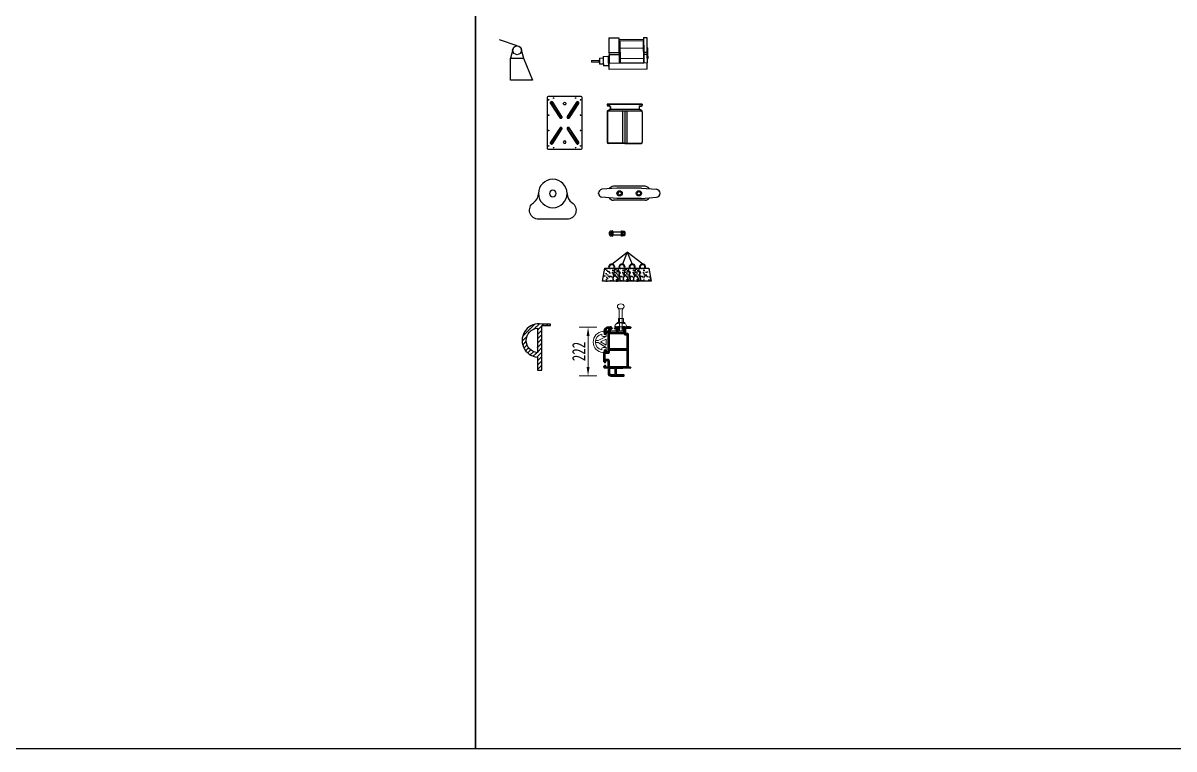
# Model space of a CAD drawing. Extents: x 36536 to 256213, y 18389 to 106449.
# Drawn here: x 151337 to 177556, y 73703 to 90246 of the extents above; entities that cross this region are included whole.
import ezdxf

# ---------------------------------------------------------------- set-up
doc = ezdxf.new("R2010")
doc.units = 0
doc.header["$LTSCALE"] = 1000
doc.header["$MEASUREMENT"] = 0
for name, color, linetype in [('00-园建', 4, 'Continuous'), ('W-_ANTICOLLISION防撞措施', 6, 'Continuous'), ('W-FLOAT_BOWL浮筒', 253, 'Continuous'), ('W-STEEL_FRAME钢架', 3, 'Continuous'), ('中实线', 1, 'Continuous'), ('系船栓', 132, 'Continuous')]:
    doc.layers.add(name, color=color, linetype=linetype)
for name, color, linetype, lineweight in [('01-细实线', 3, 'Continuous', 18), ('02-标注', 3, 'Continuous', 18), ('03-中粗线', 1, 'Continuous', 35)]:
    doc.layers.add(name, color=color, linetype=linetype, lineweight=lineweight)
doc.styles.add('3.0号字-阿文', font='', dxfattribs={"width": 0.72})
doc.styles.get('3.0号字-阿文').set_extended_font_data('FangSong_GB2312')
doc.dimstyles.new('1：20阿文', dxfattribs={"dimtxt": 3, "dimasz": 2, "dimexe": 2, "dimexo": 0, "dimtad": 1, "dimdec": 0, "dimlfac": 20, "dimzin": 0, "dimdsep": 46, "dimtxsty": '3.0号字-阿文', "dimcen": 2, "dimclrd": 3, "dimclre": 3, "dimclrt": 3, "dimadec": 0, "dimazin": 0, "dimtfac": 1, "dimtdec": 0, "dimtmove": 1, "dimatfit": 3, "dimfxl": 2, "dimfxlon": 1, "dimtolj": 1, "dimtzin": 0, "dimlwd": 18, "dimlwe": 18, "dimarcsym": 0})

# ---------------------------------------------------------------- blocks, each defined once
blk = doc.blocks.new('A$C68B31E47')
at = {"color": 7, "linetype": 'Continuous', "lineweight": 25}
for p, q in [((40, 302), (10, 302)), ((10, 302), (10, 162)), ((40, 302), (40, 162)), ((275, 285), (40, 285)), ((45, 272), (40, 272)), ((45, 272), (45, 60)), ((45, 269), (265, 269)), ((275, 272), (265, 272)), ((265, 272), (265, 60)), ((370, 302), (275, 302)), ((275, 302), (275, 162)), ((370, 302), (370, 162)), ((10, 202), (0, 202)), ((0, 152), (0, 202)), ((0, 102), (0, 152)), ((40, 162), (10, 162)), ((10, 162), (10, 142)), ((10, 142), (10, 59)), ((40, 142), (10, 142)), ((40, 162), (40, 142)), ((40, 142), (40, 59)), ((265, 202), (45, 202)), ((370, 162), (275, 162)), ((275, 162), (275, 142)), ((370, 142), (275, 142)), ((275, 142), (275, 59)), ((370, 162), (370, 142)), ((370, 142), (370, 59)), ((375, 131), (370, 131)), ((375, 101), (375, 131)), ((425, 126), (375, 126)), ((425, 126), (425, 81)), ((460, 111), (425, 111)), ((460, 111), (460, 91)), ((0, 102), (10, 102)), ((10, 59), (40, 59)), ((10, 0), (10, 59)), ((10, 0), (370, 0)), ((40, 60), (275, 60)), ((40, 59), (275, 59)), ((45, 102), (265, 102)), ((275, 59), (370, 59)), ((375, 101), (370, 101)), ((375, 61), (370, 61)), ((370, 0), (370, 59)), ((375, 31), (370, 31)), ((375, 61), (375, 101)), ((375, 61), (375, 31)), ((375, 36), (425, 36)), ((425, 81), (425, 36)), ((425, 51), (460, 51)), ((468, 91), (460, 91)), ((460, 91), (460, 71)), ((468, 71), (460, 71)), ((460, 71), (460, 51)), ((468, 91), (468, 71)), ((538, 89), (468, 89)), ((468, 73), (538, 73)), ((538, 89), (538, 73))]:
    blk.add_line(p, q, dxfattribs=at)
blk = doc.blocks.new('$matou$00000066')
for p, q in [((400, 275), (-400, 275)), ((-400, 275), (-400, 260)), ((-400, 164), (-400, -256)), ((-396, 165), (-396, -256)), ((391, 176), (-391, 176)), ((-387, 183), (-335, 201)), ((-386, 271), (386, 271)), ((-338, 249), (-386, 249)), ((-386, 179), (-334, 197)), ((-338, 245), (-385, 245)), ((-330, 237), (-330, 208)), ((-326, 237), (-326, 208)), ((-326, 205), (326, 205)), ((-50, 176), (-50, -271)), ((0, 176), (0, -271)), ((0, 176), (0, -271)), ((50, 176), (50, -271)), ((326, 237), (326, 208)), ((330, 237), (330, 208)), ((386, 179), (334, 197)), ((387, 183), (335, 201)), ((338, 249), (386, 249)), ((338, 245), (385, 245)), ((396, 165), (396, -256)), ((400, 275), (400, 260)), ((400, 164), (400, -256)), ((0, -271), (-381, -271)), ((0, -275), (-381, -275)), ((0, -271), (381, -271)), ((0, -275), (381, -275))]:
    blk.add_line(p, q)
for centre, radius, start, end in [((-385, 260), 15, 180, 270), ((-380, 164), 20, 109.1798, 180), ((-386, 260), 11, 90, 270), ((-381, 165), 15, 109.1798, 180), ((-338, 237), 12, 0, 90), ((-338, 237), 8, 0, 90), ((-338, 208), 8, 289.1798, 0), ((-338, 208), 12, 289.1798, 0), ((338, 237), 12, 90, 180), ((338, 208), 12, 180, 250.8202), ((338, 237), 8, 90, 180), ((338, 208), 8, 180, 250.8202), ((385, 260), 15, 270, 0), ((386, 260), 11, 270, 90), ((381, 165), 15, 0, 70.8202), ((380, 164), 20, 0, 70.8202), ((-381, -256), 19, 180, 270), ((-381, -256), 15, 180, 270), ((381, -256), 19, 270, 0), ((381, -256), 15, 270, 0)]:
    blk.add_arc(centre, radius, start, end)
blk = doc.blocks.new('*U128')
at = {"layer": 'W-FLOAT_BOWL浮筒', "yscale": -1.636363636362559, "rotation": 180}
blk.add_blockref('$matou$00000066', (0, 0), dxfattribs=at)
blk = doc.blocks.new('*U127')
at = {"color": 0, "linetype": 'ByBlock', "lineweight": -2}
blk.add_blockref('*U128', (0, 0), dxfattribs=at)
blk = doc.blocks.new('系船栓')
at = {"layer": '系船栓'}
for p, q in [((-90, 80), (90, 80)), ((-70, 70), (70, 70)), ((-70, 10), (-156, 17.3)), ((-90, 0), (90, 0)), ((-70, 10), (70, 10)), ((70, 10), (156, 17.3))]:
    blk.add_line(p, q, dxfattribs=at)
for points in [[(-70, 70), (-156, 62.7)], [(70, 70), (156, 62.7)], [(175.5, 43.2), (175.5, 36.8)]]:
    blk.add_lwpolyline(points, dxfattribs=at)
for centre, radius in [((-55, 40), 15), ((-55, 40), 10), ((55, 40), 15), ((55, 40), 10)]:
    blk.add_circle(centre, radius, dxfattribs=at)
for centre, radius, start, end in [((-84.5, 40), 40.4, 97.81349, 139.58591), ((84.5, 40), 40.4, 40.41409, 82.18651), ((-152.4, 40), 23, 98.95103, 261.04897), ((-84.5, 40), 40.4, 220.41409, 262.18651), ((84.5, 40), 40.4, 277.81349, 319.58591), ((152.4, 40), 23, 278.95103, 81.04897)]:
    blk.add_arc(centre, radius, start, end, dxfattribs=at)
blk = doc.blocks.new('浮箱')
at = {"layer": 'W-FLOAT_BOWL浮筒'}
for p, q in [((0, 375), (0, -375)), ((1175, 400), (25, 400)), ((121, 311), (116, 301)), ((116, 301), (118, 289)), ((118, 289), (121, 279)), ((128, 320), (121, 311)), ((121, 279), (129, 271)), ((126, 296), (129, 306)), ((128, 286), (126, 296)), ((139, 325), (128, 320)), ((134, 279), (128, 286)), ((129, 306), (136, 314)), ((129, 296), (131, 304)), ((131, 288), (129, 296)), ((137, 283), (129, 271)), ((129, 271), (453, 61)), ((131, 304), (137, 311)), ((137, 283), (131, 288)), ((134, 279), (458, 68)), ((136, 314), (145, 316)), ((137, 311), (145, 313)), ((153, 309), (137, 283)), ((461, 71), (137, 283)), ((150, 325), (139, 325)), ((145, 316), (155, 313)), ((145, 313), (153, 309)), ((159, 321), (150, 325)), ((159, 321), (153, 309)), ((153, 309), (477, 100)), ((478, 103), (155, 313)), ((483, 112), (159, 321)), ((1041, 321), (717, 112)), ((1045, 313), (722, 103)), ((723, 100), (1047, 309)), ((1064, 283), (741, 71)), ((742, 68), (1066, 279)), ((747, 61), (1071, 271)), ((1052, 325), (1041, 321)), ((1047, 309), (1041, 321)), ((1045, 313), (1055, 316)), ((1047, 309), (1055, 313)), ((1047, 309), (1064, 283)), ((1063, 325), (1052, 325)), ((1055, 316), (1064, 314)), ((1055, 313), (1063, 311)), ((1072, 320), (1063, 325)), ((1063, 311), (1069, 304)), ((1064, 314), (1072, 306)), ((1069, 288), (1064, 283)), ((1064, 283), (1071, 271)), ((1072, 286), (1066, 279)), ((1069, 304), (1071, 296)), ((1071, 296), (1069, 288)), ((1071, 271), (1079, 279)), ((1080, 311), (1072, 320)), ((1072, 306), (1076, 296)), ((1076, 296), (1072, 286)), ((1079, 279), (1084, 289)), ((1084, 301), (1080, 311)), ((1084, 289), (1084, 301)), ((1200, -375), (1200, 375)), ((132, 1), (134, 11)), ((134, -11), (132, 1)), ((134, 11), (140, 21)), ((140, 21), (150, 28)), ((150, 28), (161, 29)), ((161, 29), (171, 28)), ((171, 28), (180, 21)), ((180, 21), (187, 11)), ((187, 11), (188, 1)), ((188, 1), (187, -11)), ((461, 71), (453, 61)), ((453, 61), (464, 56)), ((467, 65), (458, 68)), ((461, 71), (477, 100)), ((469, 70), (461, 71)), ((464, 56), (475, 56)), ((478, 68), (467, 65)), ((475, 71), (469, 70)), ((482, 76), (475, 71)), ((475, 56), (485, 61)), ((483, 112), (477, 100)), ((477, 100), (482, 93)), ((478, 103), (485, 95)), ((485, 75), (478, 68)), ((482, 93), (485, 85)), ((485, 85), (482, 76)), ((491, 103), (483, 112)), ((485, 95), (488, 85)), ((488, 85), (485, 75)), ((485, 61), (493, 70)), ((496, 93), (491, 103)), ((493, 70), (496, 81)), ((496, 81), (496, 93)), ((709, 103), (704, 93)), ((704, 93), (704, 81)), ((704, 81), (707, 70)), ((707, 70), (715, 61)), ((717, 112), (709, 103)), ((712, 85), (715, 95)), ((715, 75), (712, 85)), ((715, 95), (722, 103)), ((723, 68), (715, 75)), ((715, 61), (725, 56)), ((717, 112), (723, 100)), ((717, 85), (718, 93)), ((718, 76), (717, 85)), ((718, 93), (723, 100)), ((725, 71), (718, 76)), ((741, 71), (723, 100)), ((733, 65), (723, 68)), ((733, 70), (725, 71)), ((725, 56), (736, 56)), ((741, 71), (733, 70)), ((742, 68), (733, 65)), ((736, 56), (747, 61)), ((741, 71), (747, 61)), ((1015, 11), (1012, 1)), ((1012, 1), (1015, -11)), ((1020, 21), (1015, 11)), ((1029, 28), (1020, 21)), ((1041, 29), (1029, 28)), ((1050, 28), (1041, 29)), ((1060, 21), (1050, 28)), ((1066, 11), (1060, 21)), ((1068, 1), (1066, 11)), ((1066, -11), (1068, 1)), ((453, -60), (129, -269)), ((140, -21), (134, -11)), ((458, -68), (134, -278)), ((137, -281), (461, -71)), ((150, -26), (140, -21)), ((161, -29), (150, -26)), ((477, -98), (153, -309)), ((155, -313), (478, -101)), ((159, -320), (483, -110)), ((171, -26), (161, -29)), ((180, -21), (171, -26)), ((187, -11), (180, -21)), ((464, -56), (453, -60)), ((453, -60), (461, -71)), ((458, -68), (467, -65)), ((461, -71), (469, -68)), ((461, -71), (477, -98)), ((475, -56), (464, -56)), ((467, -65), (478, -66)), ((469, -68), (475, -70)), ((485, -61), (475, -56)), ((475, -70), (482, -76)), ((482, -93), (477, -98)), ((477, -98), (483, -110)), ((478, -66), (485, -75)), ((485, -95), (478, -101)), ((482, -76), (485, -85)), ((485, -85), (482, -93)), ((483, -110), (491, -101)), ((493, -70), (485, -61)), ((485, -75), (488, -85)), ((488, -85), (485, -95)), ((491, -101), (496, -91)), ((496, -80), (493, -70)), ((496, -91), (496, -80)), ((707, -70), (704, -80)), ((704, -80), (704, -91)), ((704, -91), (709, -101)), ((715, -61), (707, -70)), ((709, -101), (717, -110)), ((712, -85), (715, -75)), ((715, -95), (712, -85)), ((725, -56), (715, -61)), ((715, -75), (723, -66)), ((722, -101), (715, -95)), ((717, -85), (718, -76)), ((718, -93), (717, -85)), ((723, -98), (717, -110)), ((717, -110), (1041, -320)), ((718, -76), (725, -70)), ((723, -98), (718, -93)), ((722, -101), (1045, -313)), ((723, -66), (733, -65)), ((741, -71), (723, -98)), ((1047, -309), (723, -98)), ((736, -56), (725, -56)), ((725, -70), (733, -68)), ((733, -65), (742, -68)), ((733, -68), (741, -71)), ((747, -60), (736, -56)), ((747, -60), (741, -71)), ((741, -71), (1064, -281)), ((1066, -278), (742, -68)), ((1071, -269), (747, -60)), ((1015, -11), (1020, -21)), ((1020, -21), (1029, -26)), ((1029, -26), (1041, -29)), ((1041, -29), (1050, -26)), ((1050, -26), (1060, -21)), ((1060, -21), (1066, -11)), ((25, -400), (1175, -400)), ((118, -288), (116, -299)), ((116, -299), (121, -311)), ((121, -278), (118, -288)), ((129, -269), (121, -278)), ((121, -311), (128, -320)), ((126, -296), (128, -286)), ((129, -306), (126, -296)), ((128, -286), (134, -278)), ((128, -320), (139, -325)), ((129, -269), (137, -281)), ((129, -296), (131, -288)), ((131, -304), (129, -296)), ((136, -313), (129, -306)), ((131, -288), (137, -281)), ((137, -309), (131, -304)), ((145, -314), (136, -313)), ((153, -309), (137, -281)), ((145, -311), (137, -309)), ((139, -325), (150, -325)), ((153, -309), (145, -311)), ((155, -313), (145, -314)), ((150, -325), (159, -320)), ((153, -309), (159, -320)), ((1041, -320), (1047, -309)), ((1041, -320), (1052, -325)), ((1055, -314), (1045, -313)), ((1047, -309), (1064, -281)), ((1055, -311), (1047, -309)), ((1052, -325), (1063, -325)), ((1063, -309), (1055, -311)), ((1064, -313), (1055, -314)), ((1069, -304), (1063, -309)), ((1063, -325), (1072, -320)), ((1071, -269), (1064, -281)), ((1064, -281), (1069, -288)), ((1072, -306), (1064, -313)), ((1066, -278), (1072, -286)), ((1069, -288), (1071, -296)), ((1071, -296), (1069, -304)), ((1079, -278), (1071, -269)), ((1072, -286), (1076, -296)), ((1076, -296), (1072, -306)), ((1072, -320), (1080, -311)), ((1084, -288), (1079, -278)), ((1080, -311), (1084, -299)), ((1084, -299), (1084, -288))]:
    blk.add_line(p, q, dxfattribs=at)
for centre in [(75, 365), (425, 365), (775, 365), (1125, 365), (35, 250), (1165, 250), (35, -250), (1165, -250), (75, -365), (425, -365), (775, -365), (1125, -365)]:
    blk.add_circle(centre, 7, dxfattribs=at)
for centre, start, end in [((25, 375), 90, 180), ((1175, 375), 0, 90), ((25, -375), 180, 270), ((1175, -375), 270, 0)]:
    blk.add_arc(centre, 25, start, end, dxfattribs=at)
blk = doc.blocks.new('hnt锚组')
h = blk.add_hatch()
h.set_pattern_fill('AR-CONC', color=256, scale=100)
h.set_pattern_definition([(50, (0, 0), (182.18467, -15.93909), [19.05, -209.55]), (355, (0, 0), (-35.24283, 191.05664), [15.24, -167.64]), (100.451, (15.18, -1.33), (146.9425, 175.11669), [16.19, -178.09]), (46.1842, (0, 50.8), (271.07904, -42.04233), [28.575, -314.325]), (96.6356, (22.6, 47.3), (237.40423, 247.42556), [24.285, -267.135]), (351.184, (0, 50.8), (237.4046, 247.4251), [22.86, -251.46]), (21, (25.4, 38.1), (151.61488, -102.26552), [19.05, -209.55]), (326, (25.4, 38.1), (61.80203, 184.18797), [15.24, -167.64]), (71.4514, (38.03, 29.58), (213.41649, 81.92286), [16.19, -178.09]), (37.5, (0, 0), (3.088603, 84.55504), [0, -165.608, 0, -170.18, 0, -168.275]), (7.5, (0, 0), (66.819663, 100.180575), [0, -97.028, 0, -161.798, 0, -64.135]), (327.5, (-56.64, 0), (135.590595, -5.728744), [0, -63.5, 0, -198.12, 0, -262.89]), (317.5, (-82.04, 0), (148.12918, 25.42649), [0, -82.55, 0, -131.572, 0, -186.69])])
h.paths.add_polyline_path([(164941, 84360), (164541, 84360), (164591, 84660), (164891, 84660)])
h = blk.add_hatch()
h.set_pattern_fill('AR-CONC', color=256, scale=100)
h.set_pattern_definition([(50, (234.14, 0), (182.18467, -15.93909), [19.05, -209.55]), (355, (234.14, 0), (-35.24283, 191.05664), [15.24, -167.64]), (100.451, (249.32, -1.33), (146.9425, 175.11669), [16.19, -178.09]), (46.1842, (234.14, 50.8), (271.07904, -42.04233), [28.575, -314.325]), (96.6356, (256.73, 47.3), (237.40423, 247.42556), [24.285, -267.135]), (351.184, (234.14, 50.8), (237.4046, 247.4251), [22.86, -251.46]), (21, (259.54, 38.1), (151.61488, -102.26552), [19.05, -209.55]), (326, (259.54, 38.1), (61.80203, 184.18797), [15.24, -167.64]), (71.4514, (272.17, 29.58), (213.41649, 81.92286), [16.19, -178.09]), (37.5, (234.136, 0), (3.088603, 84.55504), [0, -165.608, 0, -170.18, 0, -168.275]), (7.5, (234.14, 0), (66.819663, 100.180575), [0, -97.028, 0, -161.798, 0, -64.135]), (327.5, (177.494, 0), (135.590595, -5.728744), [0, -63.5, 0, -198.12, 0, -262.89]), (317.5, (152.09, 0), (148.12918, 25.42649), [0, -82.55, 0, -131.572, 0, -186.69])])
h.paths.add_polyline_path([(165175, 84360), (164775, 84360), (164825, 84660), (165125, 84660)])
h = blk.add_hatch()
h.set_pattern_fill('AR-CONC', color=256, scale=100)
h.set_pattern_definition([(50, (468.27, 0), (182.18467, -15.93909), [19.05, -209.55]), (355, (468.27, 0), (-35.24283, 191.05664), [15.24, -167.64]), (100.451, (483.45, -1.33), (146.9425, 175.11669), [16.19, -178.09]), (46.1842, (468.27, 50.8), (271.07904, -42.04233), [28.575, -314.325]), (96.6356, (490.86, 47.3), (237.40423, 247.42556), [24.285, -267.135]), (351.184, (468.27, 50.8), (237.4046, 247.4251), [22.86, -251.46]), (21, (493.67, 38.1), (151.61488, -102.26552), [19.05, -209.55]), (326, (493.67, 38.1), (61.80203, 184.18797), [15.24, -167.64]), (71.4514, (506.3, 29.58), (213.41649, 81.92286), [16.19, -178.09]), (37.5, (468.27, 0), (3.088603, 84.55504), [0, -165.608, 0, -170.18, 0, -168.275]), (7.5, (468.27, 0), (66.819663, 100.180575), [0, -97.028, 0, -161.798, 0, -64.135]), (327.5, (411.63, 0), (135.590595, -5.728744), [0, -63.5, 0, -198.12, 0, -262.89]), (317.5, (386.23, 0), (148.12918, 25.42649), [0, -82.55, 0, -131.572, 0, -186.69])])
h.paths.add_polyline_path([(165409, 84360), (165009, 84360), (165059, 84660), (165359, 84660)])
h = blk.add_hatch()
h.set_pattern_fill('AR-CONC', color=256, scale=100)
h.set_pattern_definition([(50, (702.4, 0), (182.18467, -15.93909), [19.05, -209.55]), (355, (702.4, 0), (-35.24283, 191.05664), [15.24, -167.64]), (100.451, (717.59, -1.33), (146.9425, 175.11669), [16.19, -178.09]), (46.1842, (702.4, 50.8), (271.07904, -42.04233), [28.575, -314.325]), (96.6356, (725, 47.3), (237.40423, 247.42556), [24.285, -267.135]), (351.184, (702.4, 50.8), (237.4046, 247.4251), [22.86, -251.46]), (21, (727.8, 38.1), (151.61488, -102.26552), [19.05, -209.55]), (326, (727.8, 38.1), (61.80203, 184.18797), [15.24, -167.64]), (71.4514, (740.44, 29.58), (213.41649, 81.92286), [16.19, -178.09]), (37.5, (702.41, 0), (3.088603, 84.55504), [0, -165.608, 0, -170.18, 0, -168.275]), (7.5, (702.41, 0), (66.819663, 100.180575), [0, -97.028, 0, -161.798, 0, -64.135]), (327.5, (645.765, 0), (135.590595, -5.728744), [0, -63.5, 0, -198.12, 0, -262.89]), (317.5, (620.37, 0), (148.12918, 25.42649), [0, -82.55, 0, -131.572, 0, -186.69])])
h.paths.add_polyline_path([(165643, 84360), (165243, 84360), (165293, 84660), (165593, 84660)])
for points in [[(164747, 84753), (165102, 85025), (164991, 84753)], [(165457, 84753), (165102, 85025), (165213, 84753)]]:
    blk.add_lwpolyline(points)
for points in [[(164941, 84360), (164541, 84360), (164591, 84660), (164891, 84660)], [(165175, 84360), (164775, 84360), (164825, 84660), (165125, 84660)], [(165409, 84360), (165009, 84360), (165059, 84660), (165359, 84660)], [(165643, 84360), (165243, 84360), (165293, 84660), (165593, 84660)]]:
    blk.add_lwpolyline(points, close=True)
for centre, radius, start, end in [((164747, 84684), 69.5, 340.1275, 199.8725), ((164747, 84684), 54.7, 334.3788, 205.6212), ((164981, 84684), 69.5, 340.1275, 199.8725), ((164981, 84684), 54.7, 334.3788, 205.6212), ((165215, 84684), 69.5, 340.1275, 199.8725), ((165215, 84684), 54.7, 334.3788, 205.6212), ((165449, 84684), 69.5, 340.1275, 199.8725), ((165449, 84684), 54.7, 334.3788, 205.6212)]:
    blk.add_arc(centre, radius, start, end)
blk = doc.blocks.new('xcz')
at = {"layer": '00-园建'}
blk.add_lwpolyline([(0, -325, -0.252264), (209, -438, 0.744244), (585, -325), (585, 325, 0.744244), (209, 438, -0.252264), (0, 325, 11.247225)], format="xyb", dxfattribs=at)
for radius in [325, 75]:
    blk.add_circle((0, 0), radius, dxfattribs=at)
blk = doc.blocks.new('325')
at = {"layer": '03-中粗线', "ltscale": 0.5}
for p, q in [((76366.4, -86883.5), (76366.7, -86883.9)), ((76367, -86883.9), (76367.3, -86883.5)), ((76367.4, -86883.4), (76368.3, -86883.4)), ((76367.5, -86887.4), (76367.5, -86887.4)), ((76368.4, -86883.5), (76368.7, -86883.9)), ((76369, -86883.9), (76369.3, -86883.5)), ((76369.4, -86883.4), (76370.3, -86883.4)), ((76370.4, -86883.5), (76370.7, -86883.9)), ((76371, -86883.9), (76371.3, -86883.5)), ((76371.4, -86883.4), (76372.3, -86883.4)), ((76372.4, -86883.5), (76372.7, -86883.9)), ((76373, -86883.9), (76373.3, -86883.5)), ((76373.4, -86883.4), (76374.3, -86883.4)), ((76374.4, -86883.5), (76374.7, -86883.9)), ((76375, -86883.9), (76375.3, -86883.5)), ((76375.4, -86883.4), (76376.3, -86883.4)), ((76381.5, -86885.9), (76381.5, -86890.2)), ((76396.5, -86890.2), (76396.5, -86885.9)), ((76396.5, -86885.9), (76396.5, -86890.2)), ((76402.8, -86883.5), (76403.1, -86883.9)), ((76403.4, -86883.9), (76403.7, -86883.5)), ((76404.8, -86883.5), (76405.1, -86883.9)), ((76405.4, -86883.9), (76405.7, -86883.5)), ((76406.8, -86883.5), (76407.1, -86883.9)), ((76407.4, -86883.9), (76407.7, -86883.5)), ((76408.8, -86883.5), (76409.1, -86883.9)), ((76409.4, -86883.9), (76409.7, -86883.5)), ((76416, -86885.9), (76416, -86890.2)), ((76431, -86890.2), (76431, -86885.9)), ((76436.5, -86883.4), (76447.7, -86883.4)), ((76441.7, -86883.4), (76436.5, -86883.4)), ((76442.5, -86888.4), (76442.5, -86911.9)), ((76466.7, -86887.4), (76443.5, -86887.4)), ((76448.1, -86883.9), (76447.8, -86883.5)), ((76448.7, -86883.5), (76448.4, -86883.9)), ((76449.7, -86883.4), (76448.8, -86883.4)), ((76450.1, -86883.9), (76449.8, -86883.5)), ((76450.7, -86883.5), (76450.4, -86883.9)), ((76451.7, -86883.4), (76450.8, -86883.4)), ((76452.1, -86883.9), (76451.8, -86883.5)), ((76452.7, -86883.5), (76452.4, -86883.9)), ((76453.7, -86883.4), (76452.8, -86883.4)), ((76454.1, -86883.9), (76453.8, -86883.5)), ((76454.7, -86883.5), (76454.4, -86883.9)), ((76455.7, -86883.4), (76454.8, -86883.4)), ((76456.1, -86883.9), (76455.8, -86883.5)), ((76456.7, -86883.5), (76456.4, -86883.9)), ((76457.7, -86883.4), (76456.8, -86883.4)), ((76458.1, -86883.9), (76457.8, -86883.5)), ((76458.7, -86883.5), (76458.4, -86883.9)), ((76459.7, -86883.4), (76458.8, -86883.4)), ((76460.1, -86883.9), (76459.8, -86883.5)), ((76460.7, -86883.5), (76460.4, -86883.9)), ((76461.7, -86883.4), (76460.8, -86883.4)), ((76462.1, -86883.9), (76461.8, -86883.5)), ((76462.7, -86883.5), (76462.4, -86883.9)), ((76462.8, -86883.4), (76466.7, -86883.4)), ((76467.5, -86884.2), (76467.5, -86886.6)), ((76347.5, -86905), (76347.5, -86903.4)), ((76351.6, -86902.4), (76351.6, -86902.4)), ((76356.7, -86906.2), (76355.3, -86913.6)), ((76364.5, -86905.4), (76357.6, -86905.4)), ((76366.5, -86950.3), (76366.5, -86907.4)), ((76370, -86901.4), (76370, -86890.4)), ((76373, -86911.4), (76438, -86911.4)), ((76373.5, -86891.4), (76373.5, -86907.4)), ((76374.5, -86890.4), (76381.3, -86890.4)), ((76374.5, -86908.4), (76388.5, -86908.4)), ((76388.6, -86908.5), (76388.9, -86908.8)), ((76389.2, -86908.8), (76389.5, -86908.5)), ((76389.6, -86908.4), (76403.5, -86908.4)), ((76403.5, -86890.4), (76396.7, -86890.4)), ((76404.5, -86907.4), (76404.5, -86891.4)), ((76408, -86891.4), (76408, -86907.4)), ((76409, -86890.4), (76415.8, -86890.4)), ((76409, -86908.4), (76423, -86908.4)), ((76423.1, -86908.5), (76423.4, -86908.8)), ((76423.7, -86908.8), (76424, -86908.5)), ((76424.1, -86908.4), (76438, -86908.4)), ((76438, -86890.4), (76431.2, -86890.4)), ((76439, -86907.4), (76439, -86891.4)), ((76442, -86916.4), (76449, -86916.4)), ((76443.5, -86912.9), (76454.5, -86912.9)), ((76452, -86919.4), (76452, -86980.4)), ((76455.5, -86913.9), (76455.5, -86950.3)), ((76355.3, -86988.2), (76356.7, -86995.6)), ((76366.5, -86994.4), (76366.5, -86951.5)), ((76366.9, -86950.8), (76366.6, -86950.5)), ((76366.6, -86951.3), (76366.9, -86951)), ((76370, -86997.9), (76370, -86988.4)), ((76449, -86983.4), (76372, -86983.4)), ((76372, -86986.4), (76449, -86986.4)), ((76452, -86989.4), (76452, -87062.9)), ((76455.5, -86950.5), (76455.2, -86950.8)), ((76455.2, -86951), (76455.5, -86951.3)), ((76455.5, -86951.5), (76455.5, -86951.5)), ((76455.5, -86951.5), (76455.5, -87015.6)), ((76347.5, -87015.6), (76347.5, -86996.8)), ((76347.5, -87031), (76347.5, -87016.7)), ((76347.5, -87041.4), (76347.5, -87031)), ((76347.9, -87016), (76347.6, -87015.7)), ((76347.6, -87016.6), (76347.9, -87016.3)), ((76351.3, -87043.9), (76350, -87043.9)), ((76351, -87029.4), (76351, -87003.9)), ((76351.5, -87036.9), (76351.5, -87043.7)), ((76365.5, -87035.9), (76352.5, -87035.9)), ((76354, -87000.9), (76367, -87000.9)), ((76367, -87032.4), (76354, -87032.4)), ((76357.6, -86996.4), (76364.5, -86996.4)), ((76366.5, -87050.3), (76366.5, -87036.9)), ((76370, -87062.9), (76370, -87035.4)), ((76455.5, -87015.7), (76455.2, -87016)), ((76455.2, -87016.3), (76455.5, -87016.6)), ((76455.5, -87016.7), (76455.5, -87065.9)), ((76347.5, -87067.4), (76347.5, -87063.4)), ((76350, -87057.9), (76351.3, -87057.9)), ((76351.5, -87058.1), (76351.5, -87064.9)), ((76352.5, -87065.9), (76365.5, -87065.9)), ((76366.5, -87064.9), (76366.5, -87051.5)), ((76366.9, -87050.8), (76366.6, -87050.5)), ((76366.6, -87051.3), (76366.9, -87051)), ((76368.5, -87075.4), (76368.5, -87075.4)), ((76396.5, -87069.4), (76372.5, -87069.4)), ((76372.5, -87069.4), (76396.5, -87069.4)), ((76449, -87065.9), (76373, -87065.9)), ((76465.5, -87069.4), (76404.5, -87069.4)), ((76404.5, -87069.4), (76432.5, -87069.4)), ((76456, -87066.4), (76465.5, -87066.4)), ((76466.5, -87067.4), (76466.5, -87068.4)), ((76378.5, -87105.4), (76420, -87105.4)), ((76420.1, -87105.3), (76420.4, -87105)), ((76420.7, -87105), (76421, -87105.3)), ((76421.1, -87105.4), (76436.5, -87105.4)), ((76437.5, -87104.4), (76437.5, -87104.4))]:
    blk.add_line(p, q, dxfattribs=at)
at = {"layer": '03-中粗线'}
for p, q in [((76402, -86883.4), (76402.7, -86883.4)), ((76403.9, -86883.4), (76404.7, -86883.4)), ((76405.9, -86883.4), (76406.7, -86883.4)), ((76407.9, -86883.4), (76408.7, -86883.4)), ((76409.9, -86883.4), (76410.5, -86883.4)), ((76351.6, -86902.4), (76369, -86902.4)), ((76370, -86981.4), (76370, -86914.4)), ((76439, -86914), (76439, -86912.4)), ((76364.5, -87069.4), (76349.5, -87069.4)), ((76366.5, -87071.4), (76366.5, -87093.6)), ((76370.5, -87071.4), (76370.5, -87093.6)), ((76396.5, -87069.4), (76372.5, -87069.4)), ((76398.5, -87099.4), (76398.5, -87071.4)), ((76402.5, -87099.4), (76402.5, -87071.4)), ((76378.5, -87101.4), (76396.5, -87101.4)), ((76397.5, -87101.4), (76397.5, -87101.4)), ((76403.5, -87102.4), (76403.5, -87102.4)), ((76404.5, -87101.4), (76435.5, -87101.4))]:
    blk.add_line(p, q, dxfattribs=at)
at = {"layer": '03-中粗线', "ltscale": 0.5}
for centre, radius, start, end in [((76367.6, -86903.4), 20.1, 93.8653, 179.9146), ((76367.5, -86903.4), 15.9, 89.8166, 176.4472), ((76366.3, -86883.6), 0.2, 45, 90), ((76366.8, -86883.8), 0.2, 225, 315), ((76367, -86890.4), 3, 0, 90), ((76367.4, -86883.6), 0.2, 90, 135), ((76367.5, -86903.4), 20, 90, 90.3567), ((76368.3, -86883.6), 0.2, 45, 90), ((76368.8, -86883.8), 0.2, 225, 315), ((76369.4, -86883.6), 0.2, 90, 135), ((76370.3, -86883.6), 0.2, 45, 90), ((76370.8, -86883.8), 0.2, 225, 315), ((76371.4, -86883.6), 0.2, 90, 135), ((76372.3, -86883.6), 0.2, 45, 90), ((76372.8, -86883.8), 0.2, 225, 315), ((76373.4, -86883.6), 0.2, 90, 135), ((76374.3, -86883.6), 0.2, 45, 90), ((76374.8, -86883.8), 0.2, 225, 315), ((76375.4, -86883.6), 0.2, 90, 135), ((76376.4, -86889.9), 6.54, 38.1788, 91.2207), ((76401.7, -86890), 6.6, 87.1926, 141.6953), ((76402.7, -86883.6), 0.2, 45, 90), ((76403.3, -86883.8), 0.2, 225, 315), ((76403.9, -86883.6), 0.2, 90, 135), ((76404.7, -86883.6), 0.2, 45, 90), ((76405.3, -86883.8), 0.2, 225, 315), ((76405.9, -86883.6), 0.2, 90, 135), ((76406.7, -86883.6), 0.2, 45, 90), ((76407.3, -86883.8), 0.2, 225, 315), ((76407.9, -86883.6), 0.2, 90, 135), ((76408.7, -86883.6), 0.2, 45, 90), ((76409.3, -86883.8), 0.2, 225, 315), ((76409.9, -86883.6), 0.2, 90, 135), ((76410.9, -86890), 6.6, 38.3047, 92.8074), ((76436.2, -86890), 6.6, 87.1926, 141.6953), ((76443.5, -86888.4), 1, 90, 180), ((76447.7, -86883.6), 0.2, 45, 90), ((76448.2, -86883.8), 0.2, 225, 315), ((76448.8, -86883.6), 0.2, 90, 135), ((76449.7, -86883.6), 0.2, 45, 90), ((76450.2, -86883.8), 0.2, 225, 315), ((76450.8, -86883.6), 0.2, 90, 135), ((76451.7, -86883.6), 0.2, 45, 90), ((76452.2, -86883.8), 0.2, 225, 315), ((76452.8, -86883.6), 0.2, 90, 135), ((76453.7, -86883.6), 0.2, 45, 90), ((76454.2, -86883.8), 0.2, 225, 315), ((76454.8, -86883.6), 0.2, 90, 135), ((76455.7, -86883.6), 0.2, 45, 90), ((76456.2, -86883.8), 0.2, 225, 315), ((76456.8, -86883.6), 0.2, 90, 135), ((76457.7, -86883.6), 0.2, 45, 90), ((76458.2, -86883.8), 0.2, 225, 315), ((76458.8, -86883.6), 0.2, 90, 135), ((76459.7, -86883.6), 0.2, 45, 90), ((76460.2, -86883.8), 0.2, 225, 315), ((76460.8, -86883.6), 0.2, 90, 135), ((76461.7, -86883.6), 0.2, 45, 90), ((76462.2, -86883.8), 0.2, 225, 315), ((76462.8, -86883.6), 0.2, 90, 135), ((76466.7, -86884.2), 0.8, 0, 90), ((76466.7, -86886.6), 0.8, 270, 0), ((76357.4, -86905), 9.84, 179.7094, 251.9861), ((76354.3, -86913.4), 1, 270, 349.7), ((76357.6, -86906.4), 1, 90, 169.7), ((76364.5, -86907.4), 2, 360, 90), ((76369, -86901.4), 1, 270, 0), ((76373, -86914.4), 3, 90, 180), ((76374.5, -86891.4), 1, 90, 180), ((76374.5, -86907.4), 1, 180, 270), ((76381.3, -86890.2), 0.2, 270, 0.2741), ((76388.5, -86908.6), 0.2, 45, 90), ((76389, -86908.6), 0.2, 225, 315), ((76389.6, -86908.6), 0.2, 90, 135), ((76396.7, -86890.2), 0.2, 180, 270), ((76403.5, -86891.4), 1, 0, 90), ((76403.5, -86907.4), 1, 270, 0), ((76409, -86891.4), 1, 90, 180), ((76409, -86907.4), 1, 180, 270), ((76415.8, -86890.2), 0.2, 270, 0.2741), ((76423, -86908.6), 0.2, 45, 90), ((76423.5, -86908.6), 0.2, 225, 315), ((76424.1, -86908.6), 0.2, 90, 135), ((76431.2, -86890.2), 0.2, 180, 270), ((76438, -86891.4), 1, 0, 90), ((76438, -86907.4), 1, 270, 0), ((76438, -86912.4), 1, 0, 90), ((76442.1, -86913.3), 3.14, 193.5612, 269.1192), ((76443.5, -86911.9), 1, 180, 270), ((76449, -86919.4), 3, 0, 90), ((76454.5, -86913.9), 1, 0, 90), ((76357.6, -86996.9), 10.1, 110.0422, 179.7055), ((76354.3, -86988.4), 1.03, 10.8147, 98.718), ((76364.5, -86994.4), 2, 270, 0), ((76366.7, -86950.3), 0.2, 180, 225), ((76366.7, -86951.5), 0.2, 135, 180), ((76366.8, -86950.9), 0.2, 315, 45), ((76372, -86981.4), 2, 180, 270), ((76372, -86988.4), 2, 90, 180), ((76449, -86980.4), 3, 270, 0), ((76449, -86989.4), 3, 0, 90), ((76455.3, -86950.9), 0.2, 135, 225), ((76455.3, -86950.3), 0.2, 315, 0), ((76455.3, -86951.5), 0.2, 360, 45), ((76347.7, -87015.6), 0.2, 180, 225), ((76347.7, -87016.7), 0.2, 135, 180), ((76350, -87041.4), 2.5, 180, 270), ((76347.8, -87016.2), 0.2, 315, 45), ((76354, -87003.9), 3, 90, 180), ((76354, -87029.4), 3, 180, 270), ((76351.3, -87043.7), 0.2, 270, 0), ((76352.5, -87036.9), 1, 90, 180), ((76357.6, -86995.4), 1, 190.3, 270), ((76365.5, -87036.9), 1, 0, 90), ((76367, -86997.9), 3, 270, 0), ((76367, -87035.4), 3, 0, 90), ((76455.3, -87016.2), 0.2, 135, 225), ((76455.3, -87015.6), 0.2, 315, 0), ((76455.3, -87016.7), 0.2, 360, 45), ((76354.1, -87063.1), 6.6, 128.3047, 182.8074), ((76351.3, -87058.1), 0.2, 0, 90), ((76352.5, -87064.9), 1, 180, 270), ((76365.5, -87064.9), 1, 270, 0), ((76366.7, -87050.3), 0.2, 180, 225), ((76366.7, -87051.5), 0.2, 135, 180), ((76366.8, -87050.9), 0.2, 315, 45), ((76373, -87062.9), 3, 180, 270), ((76396.5, -87071.4), 2, 0, 90), ((76396.5, -87099.4), 2, 270, 0), ((76404.5, -87071.4), 2, 90, 180), ((76404.5, -87099.4), 2, 180, 270), ((76449, -87062.9), 3, 270, 0), ((76455.5, -87066.4), 0.5, 90, 0), ((76465.5, -87067.4), 1, 0, 90), ((76465.5, -87068.4), 1, 270, 0), ((76420, -87105.2), 0.2, 270, 315), ((76420.5, -87105.2), 0.2, 45, 135), ((76421.1, -87105.2), 0.2, 225, 270), ((76434.5, -87104.3), 3.07, 357.6884, 69.6917), ((76436.5, -87104.4), 1, 270, 0)]:
    blk.add_arc(centre, radius, start, end, dxfattribs=at)
at = {"layer": '03-中粗线'}
for centre, radius, start, end in [((76349.5, -87067.4), 2, 180, 270), ((76364.5, -87071.4), 2, 0, 90), ((76378.5, -87093.4), 12, 180, 270), ((76372.5, -87071.4), 2, 90, 180), ((76378.5, -87093.4), 8, 180, 270)]:
    blk.add_arc(centre, radius, start, end, dxfattribs=at)
blk = doc.blocks.new('*D675')
at = {"layer": '02-标注', "color": 3, "linetype": 'Continuous', "lineweight": 18, "transparency": 16777216}
for p, q in [((205350.52, 83584.84), (205346.52, 83584.84)), ((205348.52, 83582.84), (205348.52, 83575.74)), ((205350.52, 83573.74), (205346.52, 83573.74))]:
    blk.add_line(p, q, dxfattribs=at)
at = {"layer": '02-标注', "color": 3, "transparency": 16777216}
for points in [[(205348.19, 83582.84), (205348.86, 83582.84), (205348.52, 83584.84)], [(205348.19, 83575.74), (205348.86, 83575.74), (205348.52, 83573.74)]]:
    blk.add_solid(points, dxfattribs=at)
at = {"layer": 'Defpoints', "color": 0, "transparency": 16777216}
for p in [(205353.52, 83584.84), (205348.52, 83573.74), (205354.79, 83573.74)]:
    blk.add_point(p, dxfattribs=at)
at = {"layer": '02-标注', "color": 3, "transparency": 16777216, "insert": (205346.4, 83579.29), "char_height": 3, "attachment_point": 5, "rotation": 90, "style": '3.0号字-阿文'}
blk.add_mtext('\\A1;222', dxfattribs=at)
blk = doc.blocks.new('防撞条')
at = {"layer": 'W-_ANTICOLLISION防撞措施'}
h = blk.add_hatch(dxfattribs=at)
h.set_pattern_fill('橡胶', color=256, scale=2)
h.set_pattern_definition([(45, (1624956.8496, -1330473.9966), (-5.000000133, 5.000000133), []), (135, (1624967.981, -1330473.9966), (-5.000000133, -5.000000133), [1.6, -5.471068])])
edge = h.paths.add_edge_path()
edge.add_line((-22.6, -75), (-22.6, -3))
edge.add_line((-22.6, -3), (-2.6, -3))
edge.add_line((-2.6, -3), (-2.6, 0))
edge.add_line((-2.6, 0), (-22.6, 0))
edge.add_arc((-29.5, -37.5), 38.1, 79.6111, 280.3889)
edge = h.paths.add_edge_path(flags=16)
edge.add_line((-32.7, -9.5), (-32.6, -65.5))
edge.add_arc((-30, -37.5), 28.1, 95.6088, 264.6211, ccw=False)
edge = h.paths.add_edge_path()
edge.add_line((-22.6, -105), (-22.6, -75))
edge.add_line((-32.6, -75.5), (-32.6, -105))
edge.add_line((-32.6, -105), (-22.6, -105))
for p, q in [((-2.6, 0), (-22.6, 0)), ((-2.6, -3), (-2.6, 0)), ((-22.6, -3), (-2.6, -3)), ((-22.6, -75), (-22.6, -3)), ((-32.6, -75.5), (-32.6, -105)), ((-22.6, -105), (-22.6, -75)), ((-22.6, -75), (-22.6, -75)), ((-32.6, -105), (-22.6, -105))]:
    blk.add_line(p, q, dxfattribs=at)
blk.add_lwpolyline([(-32.6, -9.5), (-32.6, -65.5, -0.910664)], format="xyb", close=True, dxfattribs=at)
blk.add_arc((-29.5, -37.5), 38.1, 79.6111, 265.2983, dxfattribs=at)
blk = doc.blocks.new('asdfsdgfg')
at = {"layer": '01-细实线', "color": 12}
for p, q in [((205355.466, 83586.831), (205356.591, 83586.831)), ((205355.466, 83585.931), (205355.466, 83586.831)), ((205356.479, 83586.831), (205355.579, 83586.831)), ((205355.706, 83586.831), (205355.706, 83584.018)), ((205356.286, 83584.018), (205356.286, 83586.831)), ((205356.591, 83586.831), (205356.591, 83585.931)), ((205353.506, 83584.018), (205355.036, 83584.018)), ((205355.036, 83583.703), (205355.036, 83584.018)), ((205355.129, 83585.931), (205356.929, 83585.931)), ((205355.129, 83585.796), (205355.129, 83585.931)), ((205356.929, 83585.796), (205355.129, 83585.796)), ((205355.231, 83584.018), (205355.231, 83583.703)), ((205355.231, 83584.018), (205356.761, 83584.018)), ((205356.761, 83583.703), (205356.761, 83584.018)), ((205356.929, 83585.931), (205356.929, 83585.796)), ((205353.596, 83583.613), (205354.946, 83583.613)), ((205355.321, 83583.613), (205356.671, 83583.613))]:
    blk.add_line(p, q, dxfattribs=at)
at = {"layer": '01-细实线', "color": 40, "true_color": 0xf8d731}
for p, q in [((205355.624, 83588.664), (205355.624, 83585.954)), ((205356.324, 83585.954), (205356.324, 83588.664)), ((205354.599, 83584.904), (205357.349, 83584.904)), ((205355.119, 83585.704), (205355.374, 83585.704)), ((205356.829, 83585.704), (205356.574, 83585.704))]:
    blk.add_line(p, q, dxfattribs=at)
at = {"layer": '01-细实线', "color": 0}
for p, q in [((205349.68, 83581.569), (205349.68, 83581.45)), ((205350.827, 83581.319), (205350.185, 83581.319)), ((205350.827, 83581.819), (205350.215, 83581.819)), ((205350.825, 83581.819), (205352.679, 83582.7)), ((205350.827, 83581.32), (205352.68, 83580.2)), ((205351.381, 83581.497), (205352.68, 83582.114)), ((205351.381, 83581.497), (205352.68, 83580.711)), ((205351.678, 83582.95), (205351.68, 83583.261)), ((205352.678, 83582.7), (205351.928, 83582.703)), ((205352.178, 83583.2), (205352.18, 83583.574)), ((205352.678, 83583.2), (205352.178, 83583.2)), ((205352.68, 83582.95), (205352.678, 83582.7)), ((205352.68, 83583.325), (205352.68, 83582.95)), ((205352.68, 83583.325), (205352.68, 83583.2)), ((205352.68, 83582.114), (205352.68, 83580.711)), ((205352.93, 83583.575), (205353.13, 83583.575)), ((205353.13, 83583.575), (205353.13, 83579.325)), ((205351.68, 83579.95), (205351.68, 83579.638)), ((205352.68, 83580.2), (205351.93, 83580.197)), ((205352.68, 83579.7), (205352.18, 83579.7)), ((205352.18, 83579.326), (205352.18, 83579.7)), ((205352.68, 83579.7), (205352.18, 83579.7)), ((205352.68, 83580.075), (205352.68, 83580.2)), ((205352.68, 83579.95), (205352.68, 83580.075)), ((205352.68, 83579.575), (205352.68, 83579.95)), ((205352.68, 83579.575), (205352.68, 83579.7)), ((205353.13, 83579.325), (205352.93, 83579.325))]:
    blk.add_line(p, q, dxfattribs=at)
at = {"layer": '01-细实线', "color": 2}
for centre, radius, start, end in [((205354.926, 83588.663), 0.698, 0.03853, 46.48268), ((205357.047, 83588.658), 0.723, 136.74129, 179.56072)]:
    blk.add_arc(centre, radius, start, end, dxfattribs=at)
at = {"layer": '01-细实线', "color": 0}
for centre, radius, start, end in [((205352.057, 83581.45), 2.378, 93.40987, 266.59013), ((205351.93, 83583.574), 0.25, 0, 93.40987), ((205352.022, 83581.45), 1.843, 100.68399, 259.31601), ((205351.928, 83582.95), 0.25, 180, 270), ((205352.93, 83583.325), 0.25, 90, 180), ((205351.93, 83579.95), 0.25, 90, 180), ((205351.918, 83579.339), 0.263, 267.80336, 357.12183), ((205352.93, 83579.575), 0.25, 180, 270)]:
    blk.add_arc(centre, radius, start, end, dxfattribs=at)
at = {"layer": '01-细实线', "color": 40, "true_color": 0xf8d731}
for centre, radius, start, end in [((205355.913, 83584.728), 1.325, 137.55363, 172.38185), ((205355.119, 83585.454), 0.25, 90, 137.55363), ((205355.374, 83585.954), 0.25, 270, 0), ((205356.574, 83585.954), 0.25, 180, 270), ((205356.829, 83585.454), 0.25, 42.44637, 90), ((205356.035, 83584.728), 1.325, 7.61815, 42.44637)]:
    blk.add_arc(centre, radius, start, end, dxfattribs=at)
at = {"layer": '01-细实线', "color": 12}
for centre, start, end in [((205353.596, 83583.703), 180, 270), ((205354.946, 83583.703), 270, 0), ((205355.321, 83583.703), 180, 270), ((205356.671, 83583.703), 270, 0)]:
    blk.add_arc(centre, 0.09, start, end, dxfattribs=at)
at = {"layer": '01-细实线', "color": 2, "extrusion": (0, 0, -1)}
blk.add_ellipse((205355.974, 83589.562), major_axis=(0.776, 0), ratio=0.7408148, start_param=0.7955373, end_param=7.0731195, dxfattribs=at)
at = {"layer": '中实线', "lineweight": 9}
blk.add_line((205357.605, 83575.694), (205357.605, 83579.594), dxfattribs=at)
at = {"layer": '01-细实线', "color": 0, "lineweight": 5, "xscale": 0.05000000004656613, "yscale": 0.05000000004656613, "zscale": 0.05000000004656613}
blk.add_blockref('325', (201534.828, 87929.015), dxfattribs=at)
at = {"layer": '02-标注'}
dim = blk.add_linear_dim(base=(205348.524, 83573.745), p1=(205353.521, 83584.845), p2=(205354.791, 83573.745), angle=90, dimstyle='1：20阿文', override={"dimtmove": 2}, dxfattribs=at)
dim.commit()
dim.dimension.update_dxf_attribs({"geometry": '*D675', "text_midpoint": (205346.399, 83579.295)})

msp = doc.modelspace()

# ---------------------------------------------------------------- linework, layer by layer
for p, q in [((164744.498, 85501.085), (164713.338, 85501.085)), ((164713.338, 85474.377), (164744.498, 85474.377)), ((164744.498, 85501.085), (164744.498, 85398.702)), ((164762.304, 85496.634), (164744.498, 85496.634)), ((165033.493, 85474.377), (165002.332, 85474.377)), ((165042.396, 85418.733), (165042.396, 85481.054)), ((164744.498, 85425.411), (164713.338, 85425.411)), ((164713.338, 85398.702), (164744.498, 85398.702)), ((164762.304, 85445.243), (164744.498, 85460.137)), ((164762.304, 85435), (164744.498, 85449.894)), ((164744.498, 85403.153), (164762.304, 85403.153)), ((164984.527, 85445.243), (165002.332, 85460.137)), ((164984.527, 85435), (165002.332, 85449.894)), ((165002.332, 85425.411), (165033.493, 85425.411))]:
    msp.add_line(p, q)
for points in [[(136646.243, 103703.395), (161646.243, 103703.395), (161646.243, 73703.395), (136646.243, 73703.395)], [(161646.243, 103703.395), (186646.243, 103703.395), (186646.243, 73703.395), (161646.243, 73703.395)], [(164686.63, 85427.636), (164695.532, 85423.185), (164695.532, 85476.602), (164686.63, 85472.151)], [(164704.435, 85412.056), (164704.435, 85425.411), (164704.435, 85474.377), (164704.435, 85487.731)], [(164775.659, 85421.894), (164971.172, 85421.894), (164971.172, 85477.894), (164775.659, 85477.894)], [(165042.396, 85412.056), (165042.396, 85425.411), (165042.396, 85474.377), (165042.396, 85487.731)]]:
    msp.add_lwpolyline(points, close=True)
for points in [[(164695.532, 85423.185), (164704.435, 85423.185), (164704.435, 85476.602), (164695.532, 85476.602)], [(164762.304, 85512.214), (164762.304, 85387.573), (164775.659, 85387.573), (164775.659, 85512.214), (164762.304, 85512.214), (164762.304, 85507.762)], [(164984.527, 85512.214), (164984.527, 85387.573), (164971.172, 85387.573), (164971.172, 85512.214), (164984.527, 85512.214), (164984.527, 85507.762)]]:
    msp.add_lwpolyline(points)
msp.add_lwpolyline([(165033.493, 85398.702), (165002.332, 85398.702), (165002.332, 85403.153), (164984.527, 85403.153), (164984.527, 85496.634), (165002.332, 85496.634), (165002.332, 85403.153), (165002.332, 85501.085), (165033.493, 85501.085, -0.666666667), (165033.493, 85474.377, -0.363636364), (165033.493, 85425.411, -0.666666667)], format="xyb", close=True)
for centre, radius, start, end in [((164718.903, 85487.731), 14.467, 112.619865, 247.380135), ((164742.551, 85449.894), 38.116, 140.033787, 219.966213), ((164718.903, 85412.056), 14.467, 112.619865, 247.380135)]:
    msp.add_arc(centre, radius, start, end)
at = {"layer": 'W-STEEL_FRAME钢架'}
for p, q in [((162590.641, 89724.664), (162187.684, 89863.132)), ((162501.05, 89669.086), (162440.641, 89445.572)), ((162680.233, 89669.086), (162740.641, 89445.572))]:
    msp.add_line(p, q, dxfattribs=at)
msp.add_lwpolyline([(162440.641, 89445.572), (162740.641, 89445.572), (162940.641, 88945.572), (162440.641, 88945.572)], close=True, dxfattribs=at)
msp.add_circle((162590.641, 89624.664), 100, dxfattribs=at)

# ---------------------------------------------------------------- block references
at = {"linetype": 'ByBlock', "xscale": -2.400000000000003, "yscale": 2.4, "zscale": 2.400000000000001, "rotation": 0.6079723476497367}
msp.add_blockref('A$C68B31E47', (165577.116, 89194.023), dxfattribs=at)
at = {"xscale": -1}
msp.add_blockref('*U127', (165043.61, 87950.257, 0.001), dxfattribs=at)
at = {"xscale": -1, "rotation": 90}
msp.add_blockref('xcz', (163405.123, 86361.162, -36802.998), dxfattribs=at)
msp.add_blockref('hnt锚组', (0, 0))
at = {"xscale": 100, "yscale": 100, "zscale": 100}
msp.add_blockref('asdfsdgfg', (-20370643.707, -8275168.42), dxfattribs=at)
at = {"layer": 'W-_ANTICOLLISION防撞措施', "xscale": 10, "yscale": 10, "zscale": 10}
msp.add_blockref('防撞条', (163382.305, 83386.979), dxfattribs=at)
at = {"layer": 'W-FLOAT_BOWL浮筒', "rotation": 270}
msp.add_blockref('浮箱', (163673.741, 88570.708), dxfattribs=at)
at = {"layer": '系船栓', "xscale": 4, "yscale": 4, "zscale": 4, "rotation": 180}
msp.add_blockref('系船栓', (165146.577, 86525.705), dxfattribs=at)

doc.saveas('drawing.dxf')
